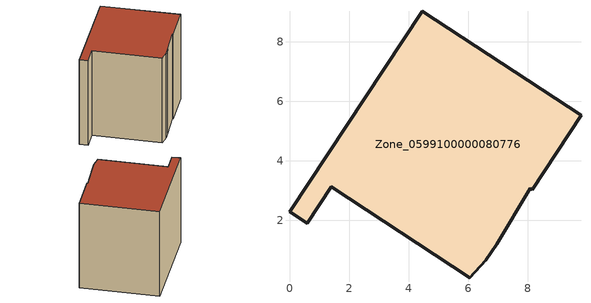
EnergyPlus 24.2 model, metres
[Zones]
Zone_0599100000080776
 floor ground (C_G): 6.96,1.2 6.6,0.65 6.06,0.07 1.4,3.13 0.6,1.9 0,2.29 4.46,9.02 9.79,5.53 8.15,3.03 8.09,3.07 z0
 wall outside (C_F): 4.46,9.02 0,2.29 0.6,1.9 1.4,3.13 6.06,0.07 6.6,0.65 6.96,1.2 8.09,3.07 8.15,3.03 9.79,5.53 4.46,9.02 z0:7.69
 roof outside (C_R): 6.96,1.2 8.09,3.07 8.15,3.03 9.79,5.53 4.46,9.02 0,2.29 0.6,1.9 1.4,3.13 6.06,0.07 6.6,0.65 z7.69
[BUILDING]
Pand.0599100000080776: North Axis=0; Terrain=City; Loads Convergence Tolerance Value=0.04; Temperature Convergence Tolerance Value=0.4; Solar Distribution=FullExterior; Maximum Number of Warmup Days=25; Minimum Number of Warmup Days=1
[Site:Location]
Rotterdam.The.Hague.AP_ZH_NLD Design_Conditions: Latitude=51.96; Longitude=4.45; Time Zone=1; Elevation=-4.5
[SITE:GROUNDTEMPERATURE:BUILDINGSURFACE]
18, 18, 18, 18, 18, 18, 18, 18, 18, 18, 18, 18
[MATERIAL] Thermal Absorptance=0.9; Solar Absorptance=0.7; Visible Absorptance=0.7
Name | Roughness | Thickness | Conductivity | Density | Specific Heat
G.TC.1946 | MediumSmooth | 0.15 | 1 | 540 | 1210
F.TC.1946 | Rough | 0.3 | 0.857143 | 1920 | 840
R.TC.1946 | MediumRough | 0.2 | 0.909091 | 1500 | 1000
[CONSTRUCTION]
C_G: G.TC.1946
C_F: F.TC.1946
C_R: R.TC.1946
[ZONE]
Zone_0599100000080776: Type=1; Multiplier=1; Ceiling Height=Autocalculate; Volume=Autocalculate; Floor Area=autocalculate; Part of Total Floor Area=Yes
[ZONEINFILTRATION:DESIGNFLOWRATE]
Infil_Zone_0599100000080776: Zone or ZoneList or Space or SpaceList=Zone_0599100000080776; Schedule=AlwaysOn; Design Flow Rate Calculation Method=Flow/Area; Flow Rate per Floor Area=0.003; Constant Term Coefficient=1; Temperature Term Coefficient=0; Velocity Term Coefficient=0; Velocity Squared Term Coefficient=0
[HVACTEMPLATE:ZONE:IDEALLOADSAIRSYSTEM]
Zone_0599100000080776: Maximum Heating Supply Air Temperature=50; Minimum Cooling Supply Air Temperature=13; Maximum Heating Supply Air Humidity Ratio=0.0156; Minimum Cooling Supply Air Humidity Ratio=0.0077; Heating Limit=NoLimit; Cooling Limit=NoLimit; Dehumidification Control Type=ConstantSensibleHeatRatio; Cooling Sensible Heat Ratio=0.7; Dehumidification Setpoint=60; Humidification Control Type=None; Humidification Setpoint=30; Outdoor Air Method=None; Outdoor Air Flow Rate per Person=0.00944; Outdoor Air Flow Rate per Zone Floor Area=0; Outdoor Air Flow Rate per Zone=0; Demand Controlled Ventilation Type=None; Outdoor Air Economizer Type=NoEconomizer; Heat Recovery Type=None; Sensible Heat Recovery Effectiveness=0.7; Latent Heat Recovery Effectiveness=0.65
[ZONECONTROL:THERMOSTAT]
ThermostatControl_Zone_0599100000080776: Zone or ZoneList=Zone_0599100000080776; Control Type Schedule=DualSetpointControlType; Control 1=Thermostat_Zone_0599100000080776; Temperature Difference Between Cutout And Setpoint=0
[THERMOSTATSETPOINT:DUALSETPOINT]
Thermostat_Zone_0599100000080776: Heating Setpoint Temperature Schedule=HeatingSetpoint_Zone_0599100000080776; Cooling Setpoint Temperature Schedule=CoolingSetpoint_Zone_0599100000080776
[SCHEDULE:COMPACT]
HeatingSetpoint_Zone_0599100000080776: Through: 12/31, For: AllDays, Until: 24:00, 21
CoolingSetpoint_Zone_0599100000080776: Through: 12/31, For: AllDays, Until: 24:00, 24
DualSetpointControlType: Through: 12/31, For: AllDays, Until: 24:00, 4
AlwaysOn: Through: 12/31, For: AllDays, Until: 24:00, 1
